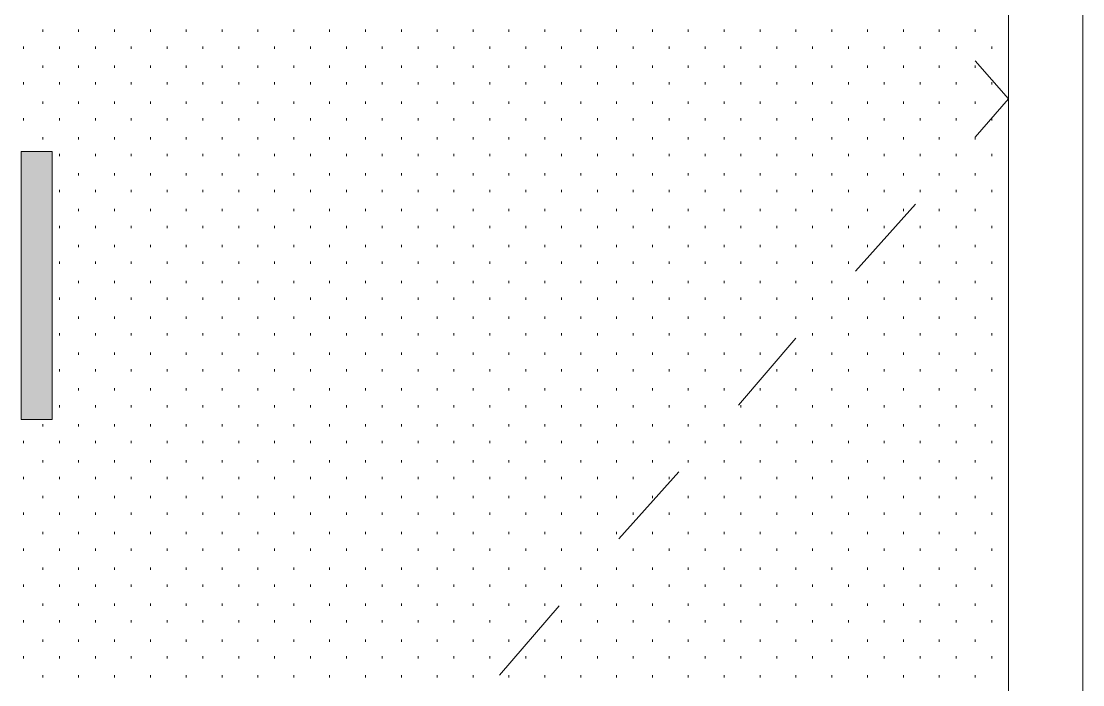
# Model space of a CAD drawing. Header units: inches. Extents: x -6061 to 13621, y -296 to 7483.
# Drawn here: x 12684 to 12719.56, y 131.85 to 154.07 of the extents above; entities that cross this region are included whole.
import ezdxf
from ezdxf.xclip import XClip

# ---------------------------------------------------------------- set-up
doc = ezdxf.new("R2010")
doc.units = ezdxf.units.IN
doc.header["$MEASUREMENT"] = 0
doc.header["$XCLIPFRAME"] = 0
doc.layers.get('0').update_dxf_attribs({"linetype": 'CONTINUOUS'})

# ---------------------------------------------------------------- blocks, each defined once
blk = doc.blocks.new('MF84002_8')
at = {"true_color": 0xffffff}
blk.add_hatch(color=7, dxfattribs=at).paths.add_polyline_path([(416.475, 182.076), (435.525, 182.076), (435.525, 225.171), (416.475, 225.171)])

msp = doc.modelspace()

# ---------------------------------------------------------------- linework, layer by layer
at = {"color": 7, "linetype": 'Continuous', "lineweight": 9, "true_color": 0x000007}
for p, q in [((12717.08017, 110.70324), (12717.08017, 194.71818)), ((12719.56298, 110.70324), (12719.56298, 194.71818)), ((12717.08017, 110.70324), (12717.08017, 192.23537)), ((12715.9589, 152.75076), (12717.08017, 151.46931)), ((12715.9589, 150.18786), (12717.08017, 151.46931)), ((12685.04397, 149.70732), (12684.0028, 149.70732)), ((12684.0028, 149.70732), (12684.0028, 140.73718)), ((12684.0028, 140.73718), (12684.0028, 149.70732)), ((12684.0028, 149.70732), (12685.04397, 149.70732)), ((12685.04397, 140.73718), (12685.04397, 149.70732)), ((12685.04397, 149.70732), (12685.04397, 140.73718)), ((12711.95438, 145.70279), (12713.95664, 147.94533)), ((12708.02995, 141.21772), (12709.95212, 143.46026)), ((12684.0028, 140.73718), (12685.04397, 140.73718)), ((12685.04397, 140.73718), (12684.0028, 140.73718)), ((12704.02542, 136.73266), (12706.02768, 138.97519)), ((12700.0209, 132.1675), (12702.02316, 134.49012))]:
    msp.add_line(p, q, dxfattribs=at)
at = {"color": 7, "linetype": 'Continuous', "lineweight": 18, "true_color": 0x000007}
for p, q in [((12719.56298, 122.71682), (12719.56298, 194.79827)), ((12719.56298, 194.71818), (12719.56298, 122.71682))]:
    msp.add_line(p, q, dxfattribs=at)
at = {"color": 7, "linetype": 'Continuous', "lineweight": 9, "true_color": 0xffffff}
for p, q in [((12684.72361, 153.71184), (12684.72361, 153.79193)), ((12685.92497, 153.71184), (12685.92497, 153.79193)), ((12687.12633, 153.71184), (12687.12633, 153.79193)), ((12688.32768, 153.71184), (12688.32768, 153.79193)), ((12689.52904, 153.71184), (12689.52904, 153.79193)), ((12690.7304, 153.71184), (12690.7304, 153.79193)), ((12691.93176, 153.71184), (12691.93176, 153.79193)), ((12693.13311, 153.71184), (12693.13311, 153.79193)), ((12694.33447, 153.71184), (12694.33447, 153.79193)), ((12695.53583, 153.71184), (12695.53583, 153.79193)), ((12696.73719, 153.71184), (12696.73719, 153.79193)), ((12697.93854, 153.71184), (12697.93854, 153.79193)), ((12699.1399, 153.71184), (12699.1399, 153.79193)), ((12700.34126, 153.71184), (12700.34126, 153.79193)), ((12701.54262, 153.71184), (12701.54262, 153.79193)), ((12702.74397, 153.71184), (12702.74397, 153.79193)), ((12703.94533, 153.71184), (12703.94533, 153.79193)), ((12705.14669, 153.71184), (12705.14669, 153.79193)), ((12706.34805, 153.71184), (12706.34805, 153.79193)), ((12707.5494, 153.71184), (12707.5494, 153.79193)), ((12708.75076, 153.71184), (12708.75076, 153.79193)), ((12709.95212, 153.71184), (12709.95212, 153.79193)), ((12711.15347, 153.71184), (12711.15347, 153.79193)), ((12712.35483, 153.71184), (12712.35483, 153.79193)), ((12713.55619, 153.71184), (12713.55619, 153.79193)), ((12714.75755, 153.71184), (12714.75755, 153.79193)), ((12715.9589, 153.71184), (12715.9589, 153.79193)), ((12684.08289, 153.15121), (12684.08289, 153.2313)), ((12685.28424, 153.15121), (12685.28424, 153.2313)), ((12686.4856, 153.15121), (12686.4856, 153.2313)), ((12687.68696, 153.15121), (12687.68696, 153.2313)), ((12688.88832, 153.15121), (12688.88832, 153.2313)), ((12690.08967, 153.15121), (12690.08967, 153.2313)), ((12691.29103, 153.15121), (12691.29103, 153.2313)), ((12692.49239, 153.15121), (12692.49239, 153.2313)), ((12693.69375, 153.15121), (12693.69375, 153.2313)), ((12694.8951, 153.15121), (12694.8951, 153.2313)), ((12696.09646, 153.15121), (12696.09646, 153.2313)), ((12697.29782, 153.15121), (12697.29782, 153.2313)), ((12698.49918, 153.15121), (12698.49918, 153.2313)), ((12699.70053, 153.15121), (12699.70053, 153.2313)), ((12700.90189, 153.15121), (12700.90189, 153.2313)), ((12702.10325, 153.15121), (12702.10325, 153.2313)), ((12703.30461, 153.15121), (12703.30461, 153.2313)), ((12704.50596, 153.15121), (12704.50596, 153.2313)), ((12705.70732, 153.15121), (12705.70732, 153.2313)), ((12706.90868, 153.15121), (12706.90868, 153.2313)), ((12708.11004, 153.15121), (12708.11004, 153.2313)), ((12709.31139, 153.15121), (12709.31139, 153.2313)), ((12710.51275, 153.15121), (12710.51275, 153.2313)), ((12711.71411, 153.15121), (12711.71411, 153.2313)), ((12712.91547, 153.15121), (12712.91547, 153.2313)), ((12714.11682, 153.15121), (12714.11682, 153.2313)), ((12715.31818, 153.15121), (12715.31818, 153.2313)), ((12716.51954, 153.15121), (12716.51954, 153.2313)), ((12684.72361, 152.51048), (12684.72361, 152.59058)), ((12685.92497, 152.51048), (12685.92497, 152.59058)), ((12687.12633, 152.51048), (12687.12633, 152.59058)), ((12688.32768, 152.51048), (12688.32768, 152.59058)), ((12689.52904, 152.51048), (12689.52904, 152.59058)), ((12690.7304, 152.51048), (12690.7304, 152.59058)), ((12691.93176, 152.51048), (12691.93176, 152.59058)), ((12693.13311, 152.51048), (12693.13311, 152.59058)), ((12694.33447, 152.51048), (12694.33447, 152.59058)), ((12695.53583, 152.51048), (12695.53583, 152.59058)), ((12696.73719, 152.51048), (12696.73719, 152.59058)), ((12697.93854, 152.51048), (12697.93854, 152.59058)), ((12699.1399, 152.51048), (12699.1399, 152.59058)), ((12700.34126, 152.51048), (12700.34126, 152.59058)), ((12701.54262, 152.51048), (12701.54262, 152.59058)), ((12702.74397, 152.51048), (12702.74397, 152.59058)), ((12703.94533, 152.51048), (12703.94533, 152.59058)), ((12705.14669, 152.51048), (12705.14669, 152.59058)), ((12706.34805, 152.51048), (12706.34805, 152.59058)), ((12707.5494, 152.51048), (12707.5494, 152.59058)), ((12708.75076, 152.51048), (12708.75076, 152.59058)), ((12709.95212, 152.51048), (12709.95212, 152.59058)), ((12711.15347, 152.51048), (12711.15347, 152.59058)), ((12712.35483, 152.51048), (12712.35483, 152.59058)), ((12713.55619, 152.51048), (12713.55619, 152.59058)), ((12714.75755, 152.51048), (12714.75755, 152.59058)), ((12715.9589, 152.51048), (12715.9589, 152.59058)), ((12684.08289, 151.94985), (12684.08289, 152.02994)), ((12685.28424, 151.94985), (12685.28424, 152.02994)), ((12686.4856, 151.94985), (12686.4856, 152.02994)), ((12687.68696, 151.94985), (12687.68696, 152.02994)), ((12688.88832, 151.94985), (12688.88832, 152.02994)), ((12690.08967, 151.94985), (12690.08967, 152.02994)), ((12691.29103, 151.94985), (12691.29103, 152.02994)), ((12692.49239, 151.94985), (12692.49239, 152.02994)), ((12693.69375, 151.94985), (12693.69375, 152.02994)), ((12694.8951, 151.94985), (12694.8951, 152.02994)), ((12696.09646, 151.94985), (12696.09646, 152.02994)), ((12697.29782, 151.94985), (12697.29782, 152.02994)), ((12698.49918, 151.94985), (12698.49918, 152.02994)), ((12699.70053, 151.94985), (12699.70053, 152.02994)), ((12700.90189, 151.94985), (12700.90189, 152.02994)), ((12702.10325, 151.94985), (12702.10325, 152.02994)), ((12703.30461, 151.94985), (12703.30461, 152.02994)), ((12704.50596, 151.94985), (12704.50596, 152.02994)), ((12705.70732, 151.94985), (12705.70732, 152.02994)), ((12706.90868, 151.94985), (12706.90868, 152.02994)), ((12708.11004, 151.94985), (12708.11004, 152.02994)), ((12709.31139, 151.94985), (12709.31139, 152.02994)), ((12710.51275, 151.94985), (12710.51275, 152.02994)), ((12711.71411, 151.94985), (12711.71411, 152.02994)), ((12712.91547, 151.94985), (12712.91547, 152.02994)), ((12714.11682, 151.94985), (12714.11682, 152.02994)), ((12715.31818, 151.94985), (12715.31818, 152.02994)), ((12716.51954, 151.94985), (12716.51954, 152.02994)), ((12684.72361, 151.30913), (12684.72361, 151.38922)), ((12685.92497, 151.30913), (12685.92497, 151.38922)), ((12687.12633, 151.30913), (12687.12633, 151.38922)), ((12688.32768, 151.30913), (12688.32768, 151.38922)), ((12689.52904, 151.30913), (12689.52904, 151.38922)), ((12690.7304, 151.30913), (12690.7304, 151.38922)), ((12691.93176, 151.30913), (12691.93176, 151.38922)), ((12693.13311, 151.30913), (12693.13311, 151.38922)), ((12694.33447, 151.30913), (12694.33447, 151.38922)), ((12695.53583, 151.30913), (12695.53583, 151.38922)), ((12696.73719, 151.30913), (12696.73719, 151.38922)), ((12697.93854, 151.30913), (12697.93854, 151.38922)), ((12699.1399, 151.30913), (12699.1399, 151.38922)), ((12700.34126, 151.30913), (12700.34126, 151.38922)), ((12701.54262, 151.30913), (12701.54262, 151.38922)), ((12702.74397, 151.30913), (12702.74397, 151.38922)), ((12703.94533, 151.30913), (12703.94533, 151.38922)), ((12705.14669, 151.30913), (12705.14669, 151.38922)), ((12706.34805, 151.30913), (12706.34805, 151.38922)), ((12707.5494, 151.30913), (12707.5494, 151.38922)), ((12708.75076, 151.30913), (12708.75076, 151.38922)), ((12709.95212, 151.30913), (12709.95212, 151.38922)), ((12711.15347, 151.30913), (12711.15347, 151.38922)), ((12712.35483, 151.30913), (12712.35483, 151.38922)), ((12713.55619, 151.30913), (12713.55619, 151.38922)), ((12714.75755, 151.30913), (12714.75755, 151.38922)), ((12715.9589, 151.30913), (12715.9589, 151.38922)), ((12684.08289, 150.74849), (12684.08289, 150.82858)), ((12685.28424, 150.74849), (12685.28424, 150.82858)), ((12686.4856, 150.74849), (12686.4856, 150.82858)), ((12687.68696, 150.74849), (12687.68696, 150.82858)), ((12688.88832, 150.74849), (12688.88832, 150.82858)), ((12690.08967, 150.74849), (12690.08967, 150.82858)), ((12691.29103, 150.74849), (12691.29103, 150.82858)), ((12692.49239, 150.74849), (12692.49239, 150.82858)), ((12693.69375, 150.74849), (12693.69375, 150.82858)), ((12694.8951, 150.74849), (12694.8951, 150.82858)), ((12696.09646, 150.74849), (12696.09646, 150.82858)), ((12697.29782, 150.74849), (12697.29782, 150.82858)), ((12698.49918, 150.74849), (12698.49918, 150.82858)), ((12699.70053, 150.74849), (12699.70053, 150.82858)), ((12700.90189, 150.74849), (12700.90189, 150.82858)), ((12702.10325, 150.74849), (12702.10325, 150.82858)), ((12703.30461, 150.74849), (12703.30461, 150.82858)), ((12704.50596, 150.74849), (12704.50596, 150.82858)), ((12705.70732, 150.74849), (12705.70732, 150.82858)), ((12706.90868, 150.74849), (12706.90868, 150.82858)), ((12708.11004, 150.74849), (12708.11004, 150.82858)), ((12709.31139, 150.74849), (12709.31139, 150.82858)), ((12710.51275, 150.74849), (12710.51275, 150.82858)), ((12711.71411, 150.74849), (12711.71411, 150.82858)), ((12712.91547, 150.74849), (12712.91547, 150.82858)), ((12714.11682, 150.74849), (12714.11682, 150.82858)), ((12715.31818, 150.74849), (12715.31818, 150.82858)), ((12716.51954, 150.74849), (12716.51954, 150.82858)), ((12684.72361, 150.10777), (12684.72361, 150.18786)), ((12685.92497, 150.10777), (12685.92497, 150.18786)), ((12687.12633, 150.10777), (12687.12633, 150.18786)), ((12688.32768, 150.10777), (12688.32768, 150.18786)), ((12689.52904, 150.10777), (12689.52904, 150.18786)), ((12690.7304, 150.10777), (12690.7304, 150.18786)), ((12691.93176, 150.10777), (12691.93176, 150.18786)), ((12693.13311, 150.10777), (12693.13311, 150.18786)), ((12694.33447, 150.10777), (12694.33447, 150.18786)), ((12695.53583, 150.10777), (12695.53583, 150.18786)), ((12696.73719, 150.10777), (12696.73719, 150.18786)), ((12697.93854, 150.10777), (12697.93854, 150.18786)), ((12699.1399, 150.10777), (12699.1399, 150.18786)), ((12700.34126, 150.10777), (12700.34126, 150.18786)), ((12701.54262, 150.10777), (12701.54262, 150.18786)), ((12702.74397, 150.10777), (12702.74397, 150.18786)), ((12703.94533, 150.10777), (12703.94533, 150.18786)), ((12705.14669, 150.10777), (12705.14669, 150.18786)), ((12706.34805, 150.10777), (12706.34805, 150.18786)), ((12707.5494, 150.10777), (12707.5494, 150.18786)), ((12708.75076, 150.10777), (12708.75076, 150.18786)), ((12709.95212, 150.10777), (12709.95212, 150.18786)), ((12711.15347, 150.10777), (12711.15347, 150.18786)), ((12712.35483, 150.10777), (12712.35483, 150.18786)), ((12713.55619, 150.10777), (12713.55619, 150.18786)), ((12714.75755, 150.10777), (12714.75755, 150.18786)), ((12715.9589, 150.10777), (12715.9589, 150.18786)), ((12685.28424, 149.54714), (12685.28424, 149.62723)), ((12686.4856, 149.54714), (12686.4856, 149.62723)), ((12687.68696, 149.54714), (12687.68696, 149.62723)), ((12688.88832, 149.54714), (12688.88832, 149.62723)), ((12690.08967, 149.54714), (12690.08967, 149.62723)), ((12691.29103, 149.54714), (12691.29103, 149.62723)), ((12692.49239, 149.54714), (12692.49239, 149.62723)), ((12693.69375, 149.54714), (12693.69375, 149.62723)), ((12694.8951, 149.54714), (12694.8951, 149.62723)), ((12696.09646, 149.54714), (12696.09646, 149.62723)), ((12697.29782, 149.54714), (12697.29782, 149.62723)), ((12698.49918, 149.54714), (12698.49918, 149.62723)), ((12699.70053, 149.54714), (12699.70053, 149.62723)), ((12700.90189, 149.54714), (12700.90189, 149.62723)), ((12702.10325, 149.54714), (12702.10325, 149.62723)), ((12703.30461, 149.54714), (12703.30461, 149.62723)), ((12704.50596, 149.54714), (12704.50596, 149.62723)), ((12705.70732, 149.54714), (12705.70732, 149.62723)), ((12706.90868, 149.54714), (12706.90868, 149.62723)), ((12708.11004, 149.54714), (12708.11004, 149.62723)), ((12709.31139, 149.54714), (12709.31139, 149.62723)), ((12710.51275, 149.54714), (12710.51275, 149.62723)), ((12711.71411, 149.54714), (12711.71411, 149.62723)), ((12712.91547, 149.54714), (12712.91547, 149.62723)), ((12714.11682, 149.54714), (12714.11682, 149.62723)), ((12715.31818, 149.54714), (12715.31818, 149.62723)), ((12716.51954, 149.54714), (12716.51954, 149.62723)), ((12685.92497, 148.90641), (12685.92497, 148.9865)), ((12687.12633, 148.90641), (12687.12633, 148.9865)), ((12688.32768, 148.90641), (12688.32768, 148.9865)), ((12689.52904, 148.90641), (12689.52904, 148.9865)), ((12690.7304, 148.90641), (12690.7304, 148.9865)), ((12691.93176, 148.90641), (12691.93176, 148.9865)), ((12693.13311, 148.90641), (12693.13311, 148.9865)), ((12694.33447, 148.90641), (12694.33447, 148.9865)), ((12695.53583, 148.90641), (12695.53583, 148.9865)), ((12696.73719, 148.90641), (12696.73719, 148.9865)), ((12697.93854, 148.90641), (12697.93854, 148.9865)), ((12699.1399, 148.90641), (12699.1399, 148.9865)), ((12700.34126, 148.90641), (12700.34126, 148.9865)), ((12701.54262, 148.90641), (12701.54262, 148.9865)), ((12702.74397, 148.90641), (12702.74397, 148.9865)), ((12703.94533, 148.90641), (12703.94533, 148.9865)), ((12705.14669, 148.90641), (12705.14669, 148.9865)), ((12706.34805, 148.90641), (12706.34805, 148.9865)), ((12707.5494, 148.90641), (12707.5494, 148.9865)), ((12708.75076, 148.90641), (12708.75076, 148.9865)), ((12709.95212, 148.90641), (12709.95212, 148.9865)), ((12711.15347, 148.90641), (12711.15347, 148.9865)), ((12712.35483, 148.90641), (12712.35483, 148.9865)), ((12713.55619, 148.90641), (12713.55619, 148.9865)), ((12714.75755, 148.90641), (12714.75755, 148.9865)), ((12715.9589, 148.90641), (12715.9589, 148.9865)), ((12685.28424, 148.34578), (12685.28424, 148.42587)), ((12686.4856, 148.34578), (12686.4856, 148.42587)), ((12687.68696, 148.34578), (12687.68696, 148.42587)), ((12688.88832, 148.34578), (12688.88832, 148.42587)), ((12690.08967, 148.34578), (12690.08967, 148.42587)), ((12691.29103, 148.34578), (12691.29103, 148.42587)), ((12692.49239, 148.34578), (12692.49239, 148.42587)), ((12693.69375, 148.34578), (12693.69375, 148.42587)), ((12694.8951, 148.34578), (12694.8951, 148.42587)), ((12696.09646, 148.34578), (12696.09646, 148.42587)), ((12697.29782, 148.34578), (12697.29782, 148.42587)), ((12698.49918, 148.34578), (12698.49918, 148.42587)), ((12699.70053, 148.34578), (12699.70053, 148.42587)), ((12700.90189, 148.34578), (12700.90189, 148.42587)), ((12702.10325, 148.34578), (12702.10325, 148.42587)), ((12703.30461, 148.34578), (12703.30461, 148.42587)), ((12704.50596, 148.34578), (12704.50596, 148.42587)), ((12705.70732, 148.34578), (12705.70732, 148.42587)), ((12706.90868, 148.34578), (12706.90868, 148.42587)), ((12708.11004, 148.34578), (12708.11004, 148.42587)), ((12709.31139, 148.34578), (12709.31139, 148.42587)), ((12710.51275, 148.34578), (12710.51275, 148.42587)), ((12711.71411, 148.34578), (12711.71411, 148.42587)), ((12712.91547, 148.34578), (12712.91547, 148.42587)), ((12714.11682, 148.34578), (12714.11682, 148.42587)), ((12715.31818, 148.34578), (12715.31818, 148.42587)), ((12716.51954, 148.34578), (12716.51954, 148.42587)), ((12685.92497, 147.70505), (12685.92497, 147.78515)), ((12687.12633, 147.70505), (12687.12633, 147.78515)), ((12688.32768, 147.70505), (12688.32768, 147.78515)), ((12689.52904, 147.70505), (12689.52904, 147.78515)), ((12690.7304, 147.70505), (12690.7304, 147.78515)), ((12691.93176, 147.70505), (12691.93176, 147.78515)), ((12693.13311, 147.70505), (12693.13311, 147.78515)), ((12694.33447, 147.70505), (12694.33447, 147.78515)), ((12695.53583, 147.70505), (12695.53583, 147.78515)), ((12696.73719, 147.70505), (12696.73719, 147.78515)), ((12697.93854, 147.70505), (12697.93854, 147.78515)), ((12699.1399, 147.70505), (12699.1399, 147.78515)), ((12700.34126, 147.70505), (12700.34126, 147.78515)), ((12701.54262, 147.70505), (12701.54262, 147.78515)), ((12702.74397, 147.70505), (12702.74397, 147.78515)), ((12703.94533, 147.70505), (12703.94533, 147.78515)), ((12705.14669, 147.70505), (12705.14669, 147.78515)), ((12706.34805, 147.70505), (12706.34805, 147.78515)), ((12707.5494, 147.70505), (12707.5494, 147.78515)), ((12708.75076, 147.70505), (12708.75076, 147.78515)), ((12709.95212, 147.70505), (12709.95212, 147.78515)), ((12711.15347, 147.70505), (12711.15347, 147.78515)), ((12712.35483, 147.70505), (12712.35483, 147.78515)), ((12713.55619, 147.70505), (12713.55619, 147.78515)), ((12714.75755, 147.70505), (12714.75755, 147.78515)), ((12715.9589, 147.70505), (12715.9589, 147.78515)), ((12685.28424, 147.14442), (12685.28424, 147.22451)), ((12686.4856, 147.14442), (12686.4856, 147.22451)), ((12687.68696, 147.14442), (12687.68696, 147.22451)), ((12688.88832, 147.14442), (12688.88832, 147.22451)), ((12690.08967, 147.14442), (12690.08967, 147.22451)), ((12691.29103, 147.14442), (12691.29103, 147.22451)), ((12692.49239, 147.14442), (12692.49239, 147.22451)), ((12693.69375, 147.14442), (12693.69375, 147.22451)), ((12694.8951, 147.14442), (12694.8951, 147.22451)), ((12696.09646, 147.14442), (12696.09646, 147.22451)), ((12697.29782, 147.14442), (12697.29782, 147.22451)), ((12698.49918, 147.14442), (12698.49918, 147.22451)), ((12699.70053, 147.14442), (12699.70053, 147.22451)), ((12700.90189, 147.14442), (12700.90189, 147.22451)), ((12702.10325, 147.14442), (12702.10325, 147.22451)), ((12703.30461, 147.14442), (12703.30461, 147.22451)), ((12704.50596, 147.14442), (12704.50596, 147.22451)), ((12705.70732, 147.14442), (12705.70732, 147.22451)), ((12706.90868, 147.14442), (12706.90868, 147.22451)), ((12708.11004, 147.14442), (12708.11004, 147.22451)), ((12709.31139, 147.14442), (12709.31139, 147.22451)), ((12710.51275, 147.14442), (12710.51275, 147.22451)), ((12711.71411, 147.14442), (12711.71411, 147.22451)), ((12712.91547, 147.14442), (12712.91547, 147.22451)), ((12714.11682, 147.14442), (12714.11682, 147.22451)), ((12715.31818, 147.14442), (12715.31818, 147.22451)), ((12716.51954, 147.14442), (12716.51954, 147.22451)), ((12685.92497, 146.5037), (12685.92497, 146.58379)), ((12687.12633, 146.5037), (12687.12633, 146.58379)), ((12688.32768, 146.5037), (12688.32768, 146.58379)), ((12689.52904, 146.5037), (12689.52904, 146.58379)), ((12690.7304, 146.5037), (12690.7304, 146.58379)), ((12691.93176, 146.5037), (12691.93176, 146.58379)), ((12693.13311, 146.5037), (12693.13311, 146.58379)), ((12694.33447, 146.5037), (12694.33447, 146.58379)), ((12695.53583, 146.5037), (12695.53583, 146.58379)), ((12696.73719, 146.5037), (12696.73719, 146.58379)), ((12697.93854, 146.5037), (12697.93854, 146.58379)), ((12699.1399, 146.5037), (12699.1399, 146.58379)), ((12700.34126, 146.5037), (12700.34126, 146.58379)), ((12701.54262, 146.5037), (12701.54262, 146.58379)), ((12702.74397, 146.5037), (12702.74397, 146.58379)), ((12703.94533, 146.5037), (12703.94533, 146.58379)), ((12705.14669, 146.5037), (12705.14669, 146.58379)), ((12706.34805, 146.5037), (12706.34805, 146.58379)), ((12707.5494, 146.5037), (12707.5494, 146.58379)), ((12708.75076, 146.5037), (12708.75076, 146.58379)), ((12709.95212, 146.5037), (12709.95212, 146.58379)), ((12711.15347, 146.5037), (12711.15347, 146.58379)), ((12712.35483, 146.5037), (12712.35483, 146.58379)), ((12713.55619, 146.5037), (12713.55619, 146.58379)), ((12714.75755, 146.5037), (12714.75755, 146.58379)), ((12715.9589, 146.5037), (12715.9589, 146.58379)), ((12685.28424, 145.94306), (12685.28424, 146.02315)), ((12686.4856, 145.94306), (12686.4856, 146.02315)), ((12687.68696, 145.94306), (12687.68696, 146.02315)), ((12688.88832, 145.94306), (12688.88832, 146.02315)), ((12690.08967, 145.94306), (12690.08967, 146.02315)), ((12691.29103, 145.94306), (12691.29103, 146.02315)), ((12692.49239, 145.94306), (12692.49239, 146.02315)), ((12693.69375, 145.94306), (12693.69375, 146.02315)), ((12694.8951, 145.94306), (12694.8951, 146.02315)), ((12696.09646, 145.94306), (12696.09646, 146.02315)), ((12697.29782, 145.94306), (12697.29782, 146.02315)), ((12698.49918, 145.94306), (12698.49918, 146.02315)), ((12699.70053, 145.94306), (12699.70053, 146.02315)), ((12700.90189, 145.94306), (12700.90189, 146.02315)), ((12702.10325, 145.94306), (12702.10325, 146.02315)), ((12703.30461, 145.94306), (12703.30461, 146.02315)), ((12704.50596, 145.94306), (12704.50596, 146.02315)), ((12705.70732, 145.94306), (12705.70732, 146.02315)), ((12706.90868, 145.94306), (12706.90868, 146.02315)), ((12708.11004, 145.94306), (12708.11004, 146.02315)), ((12709.31139, 145.94306), (12709.31139, 146.02315)), ((12710.51275, 145.94306), (12710.51275, 146.02315)), ((12711.71411, 145.94306), (12711.71411, 146.02315)), ((12712.91547, 145.94306), (12712.91547, 146.02315)), ((12714.11682, 145.94306), (12714.11682, 146.02315)), ((12715.31818, 145.94306), (12715.31818, 146.02315)), ((12716.51954, 145.94306), (12716.51954, 146.02315)), ((12685.92497, 145.30234), (12685.92497, 145.38243)), ((12687.12633, 145.30234), (12687.12633, 145.38243)), ((12688.32768, 145.30234), (12688.32768, 145.38243)), ((12689.52904, 145.30234), (12689.52904, 145.38243)), ((12690.7304, 145.30234), (12690.7304, 145.38243)), ((12691.93176, 145.30234), (12691.93176, 145.38243)), ((12693.13311, 145.30234), (12693.13311, 145.38243)), ((12694.33447, 145.30234), (12694.33447, 145.38243)), ((12695.53583, 145.30234), (12695.53583, 145.38243)), ((12696.73719, 145.30234), (12696.73719, 145.38243)), ((12697.93854, 145.30234), (12697.93854, 145.38243)), ((12699.1399, 145.30234), (12699.1399, 145.38243)), ((12700.34126, 145.30234), (12700.34126, 145.38243)), ((12701.54262, 145.30234), (12701.54262, 145.38243)), ((12702.74397, 145.30234), (12702.74397, 145.38243)), ((12703.94533, 145.30234), (12703.94533, 145.38243)), ((12705.14669, 145.30234), (12705.14669, 145.38243)), ((12706.34805, 145.30234), (12706.34805, 145.38243)), ((12707.5494, 145.30234), (12707.5494, 145.38243)), ((12708.75076, 145.30234), (12708.75076, 145.38243)), ((12709.95212, 145.30234), (12709.95212, 145.38243)), ((12711.15347, 145.30234), (12711.15347, 145.38243)), ((12712.35483, 145.30234), (12712.35483, 145.38243)), ((12713.55619, 145.30234), (12713.55619, 145.38243)), ((12714.75755, 145.30234), (12714.75755, 145.38243)), ((12715.9589, 145.30234), (12715.9589, 145.38243)), ((12685.28424, 144.74171), (12685.28424, 144.8218)), ((12686.4856, 144.74171), (12686.4856, 144.8218)), ((12687.68696, 144.74171), (12687.68696, 144.8218)), ((12688.88832, 144.74171), (12688.88832, 144.8218)), ((12690.08967, 144.74171), (12690.08967, 144.8218)), ((12691.29103, 144.74171), (12691.29103, 144.8218)), ((12692.49239, 144.74171), (12692.49239, 144.8218)), ((12693.69375, 144.74171), (12693.69375, 144.8218)), ((12694.8951, 144.74171), (12694.8951, 144.8218)), ((12696.09646, 144.74171), (12696.09646, 144.8218)), ((12697.29782, 144.74171), (12697.29782, 144.8218)), ((12698.49918, 144.74171), (12698.49918, 144.8218)), ((12699.70053, 144.74171), (12699.70053, 144.8218)), ((12700.90189, 144.74171), (12700.90189, 144.8218)), ((12702.10325, 144.74171), (12702.10325, 144.8218)), ((12703.30461, 144.74171), (12703.30461, 144.8218)), ((12704.50596, 144.74171), (12704.50596, 144.8218)), ((12705.70732, 144.74171), (12705.70732, 144.8218)), ((12706.90868, 144.74171), (12706.90868, 144.8218)), ((12708.11004, 144.74171), (12708.11004, 144.8218)), ((12709.31139, 144.74171), (12709.31139, 144.8218)), ((12710.51275, 144.74171), (12710.51275, 144.8218)), ((12711.71411, 144.74171), (12711.71411, 144.8218)), ((12712.91547, 144.74171), (12712.91547, 144.8218)), ((12714.11682, 144.74171), (12714.11682, 144.8218)), ((12715.31818, 144.74171), (12715.31818, 144.8218)), ((12716.51954, 144.74171), (12716.51954, 144.8218)), ((12685.92497, 144.10098), (12685.92497, 144.18107)), ((12687.12633, 144.10098), (12687.12633, 144.18107)), ((12688.32768, 144.10098), (12688.32768, 144.18107)), ((12689.52904, 144.10098), (12689.52904, 144.18107)), ((12690.7304, 144.10098), (12690.7304, 144.18107)), ((12691.93176, 144.10098), (12691.93176, 144.18107)), ((12693.13311, 144.10098), (12693.13311, 144.18107)), ((12694.33447, 144.10098), (12694.33447, 144.18107)), ((12695.53583, 144.10098), (12695.53583, 144.18107)), ((12696.73719, 144.10098), (12696.73719, 144.18107)), ((12697.93854, 144.10098), (12697.93854, 144.18107)), ((12699.1399, 144.10098), (12699.1399, 144.18107)), ((12700.34126, 144.10098), (12700.34126, 144.18107)), ((12701.54262, 144.10098), (12701.54262, 144.18107)), ((12702.74397, 144.10098), (12702.74397, 144.18107)), ((12703.94533, 144.10098), (12703.94533, 144.18107)), ((12705.14669, 144.10098), (12705.14669, 144.18107)), ((12706.34805, 144.10098), (12706.34805, 144.18107)), ((12707.5494, 144.10098), (12707.5494, 144.18107)), ((12708.75076, 144.10098), (12708.75076, 144.18107)), ((12709.95212, 144.10098), (12709.95212, 144.18107)), ((12711.15347, 144.10098), (12711.15347, 144.18107)), ((12712.35483, 144.10098), (12712.35483, 144.18107)), ((12713.55619, 144.10098), (12713.55619, 144.18107)), ((12714.75755, 144.10098), (12714.75755, 144.18107)), ((12715.9589, 144.10098), (12715.9589, 144.18107)), ((12685.28424, 143.54035), (12685.28424, 143.62044)), ((12686.4856, 143.54035), (12686.4856, 143.62044)), ((12687.68696, 143.54035), (12687.68696, 143.62044)), ((12688.88832, 143.54035), (12688.88832, 143.62044)), ((12690.08967, 143.54035), (12690.08967, 143.62044)), ((12691.29103, 143.54035), (12691.29103, 143.62044)), ((12692.49239, 143.54035), (12692.49239, 143.62044)), ((12693.69375, 143.54035), (12693.69375, 143.62044)), ((12694.8951, 143.54035), (12694.8951, 143.62044)), ((12696.09646, 143.54035), (12696.09646, 143.62044)), ((12697.29782, 143.54035), (12697.29782, 143.62044)), ((12698.49918, 143.54035), (12698.49918, 143.62044)), ((12699.70053, 143.54035), (12699.70053, 143.62044)), ((12700.90189, 143.54035), (12700.90189, 143.62044)), ((12702.10325, 143.54035), (12702.10325, 143.62044)), ((12703.30461, 143.54035), (12703.30461, 143.62044)), ((12704.50596, 143.54035), (12704.50596, 143.62044)), ((12705.70732, 143.54035), (12705.70732, 143.62044)), ((12706.90868, 143.54035), (12706.90868, 143.62044)), ((12708.11004, 143.54035), (12708.11004, 143.62044)), ((12709.31139, 143.54035), (12709.31139, 143.62044)), ((12710.51275, 143.54035), (12710.51275, 143.62044)), ((12711.71411, 143.54035), (12711.71411, 143.62044)), ((12712.91547, 143.54035), (12712.91547, 143.62044)), ((12714.11682, 143.54035), (12714.11682, 143.62044)), ((12715.31818, 143.54035), (12715.31818, 143.62044)), ((12716.51954, 143.54035), (12716.51954, 143.62044)), ((12685.92497, 142.89962), (12685.92497, 142.97972)), ((12687.12633, 142.89962), (12687.12633, 142.97972)), ((12688.32768, 142.89962), (12688.32768, 142.97972)), ((12689.52904, 142.89962), (12689.52904, 142.97972)), ((12690.7304, 142.89962), (12690.7304, 142.97972)), ((12691.93176, 142.89962), (12691.93176, 142.97972)), ((12693.13311, 142.89962), (12693.13311, 142.97972)), ((12694.33447, 142.89962), (12694.33447, 142.97972)), ((12695.53583, 142.89962), (12695.53583, 142.97972)), ((12696.73719, 142.89962), (12696.73719, 142.97972)), ((12697.93854, 142.89962), (12697.93854, 142.97972)), ((12699.1399, 142.89962), (12699.1399, 142.97972)), ((12700.34126, 142.89962), (12700.34126, 142.97972)), ((12701.54262, 142.89962), (12701.54262, 142.97972)), ((12702.74397, 142.89962), (12702.74397, 142.97972)), ((12703.94533, 142.89962), (12703.94533, 142.97972)), ((12705.14669, 142.89962), (12705.14669, 142.97972)), ((12706.34805, 142.89962), (12706.34805, 142.97972)), ((12707.5494, 142.89962), (12707.5494, 142.97972)), ((12708.75076, 142.89962), (12708.75076, 142.97972)), ((12709.95212, 142.89962), (12709.95212, 142.97972)), ((12711.15347, 142.89962), (12711.15347, 142.97972)), ((12712.35483, 142.89962), (12712.35483, 142.97972)), ((12713.55619, 142.89962), (12713.55619, 142.97972)), ((12714.75755, 142.89962), (12714.75755, 142.97972)), ((12715.9589, 142.89962), (12715.9589, 142.97972)), ((12685.28424, 142.33899), (12685.28424, 142.41908)), ((12686.4856, 142.33899), (12686.4856, 142.41908)), ((12687.68696, 142.33899), (12687.68696, 142.41908)), ((12688.88832, 142.33899), (12688.88832, 142.41908)), ((12690.08967, 142.33899), (12690.08967, 142.41908)), ((12691.29103, 142.33899), (12691.29103, 142.41908)), ((12692.49239, 142.33899), (12692.49239, 142.41908)), ((12693.69375, 142.33899), (12693.69375, 142.41908)), ((12694.8951, 142.33899), (12694.8951, 142.41908)), ((12696.09646, 142.33899), (12696.09646, 142.41908)), ((12697.29782, 142.33899), (12697.29782, 142.41908)), ((12698.49918, 142.33899), (12698.49918, 142.41908)), ((12699.70053, 142.33899), (12699.70053, 142.41908)), ((12700.90189, 142.33899), (12700.90189, 142.41908)), ((12702.10325, 142.33899), (12702.10325, 142.41908)), ((12703.30461, 142.33899), (12703.30461, 142.41908)), ((12704.50596, 142.33899), (12704.50596, 142.41908)), ((12705.70732, 142.33899), (12705.70732, 142.41908)), ((12706.90868, 142.33899), (12706.90868, 142.41908)), ((12708.11004, 142.33899), (12708.11004, 142.41908)), ((12709.31139, 142.33899), (12709.31139, 142.41908)), ((12710.51275, 142.33899), (12710.51275, 142.41908)), ((12711.71411, 142.33899), (12711.71411, 142.41908)), ((12712.91547, 142.33899), (12712.91547, 142.41908)), ((12714.11682, 142.33899), (12714.11682, 142.41908)), ((12715.31818, 142.33899), (12715.31818, 142.41908)), ((12716.51954, 142.33899), (12716.51954, 142.41908)), ((12685.92497, 141.69827), (12685.92497, 141.77836)), ((12687.12633, 141.69827), (12687.12633, 141.77836)), ((12688.32768, 141.69827), (12688.32768, 141.77836)), ((12689.52904, 141.69827), (12689.52904, 141.77836)), ((12690.7304, 141.69827), (12690.7304, 141.77836)), ((12691.93176, 141.69827), (12691.93176, 141.77836)), ((12693.13311, 141.69827), (12693.13311, 141.77836)), ((12694.33447, 141.69827), (12694.33447, 141.77836)), ((12695.53583, 141.69827), (12695.53583, 141.77836)), ((12696.73719, 141.69827), (12696.73719, 141.77836)), ((12697.93854, 141.69827), (12697.93854, 141.77836)), ((12699.1399, 141.69827), (12699.1399, 141.77836)), ((12700.34126, 141.69827), (12700.34126, 141.77836)), ((12701.54262, 141.69827), (12701.54262, 141.77836)), ((12702.74397, 141.69827), (12702.74397, 141.77836)), ((12703.94533, 141.69827), (12703.94533, 141.77836)), ((12705.14669, 141.69827), (12705.14669, 141.77836)), ((12706.34805, 141.69827), (12706.34805, 141.77836)), ((12707.5494, 141.69827), (12707.5494, 141.77836)), ((12708.75076, 141.69827), (12708.75076, 141.77836)), ((12709.95212, 141.69827), (12709.95212, 141.77836)), ((12711.15347, 141.69827), (12711.15347, 141.77836)), ((12712.35483, 141.69827), (12712.35483, 141.77836)), ((12713.55619, 141.69827), (12713.55619, 141.77836)), ((12714.75755, 141.69827), (12714.75755, 141.77836)), ((12715.9589, 141.69827), (12715.9589, 141.77836)), ((12685.28424, 141.13763), (12685.28424, 141.21772)), ((12686.4856, 141.13763), (12686.4856, 141.21772)), ((12687.68696, 141.13763), (12687.68696, 141.21772)), ((12688.88832, 141.13763), (12688.88832, 141.21772)), ((12690.08967, 141.13763), (12690.08967, 141.21772)), ((12691.29103, 141.13763), (12691.29103, 141.21772)), ((12692.49239, 141.13763), (12692.49239, 141.21772)), ((12693.69375, 141.13763), (12693.69375, 141.21772)), ((12694.8951, 141.13763), (12694.8951, 141.21772)), ((12696.09646, 141.13763), (12696.09646, 141.21772)), ((12697.29782, 141.13763), (12697.29782, 141.21772)), ((12698.49918, 141.13763), (12698.49918, 141.21772)), ((12699.70053, 141.13763), (12699.70053, 141.21772)), ((12700.90189, 141.13763), (12700.90189, 141.21772)), ((12702.10325, 141.13763), (12702.10325, 141.21772)), ((12703.30461, 141.13763), (12703.30461, 141.21772)), ((12704.50596, 141.13763), (12704.50596, 141.21772)), ((12705.70732, 141.13763), (12705.70732, 141.21772)), ((12706.90868, 141.13763), (12706.90868, 141.21772)), ((12708.11004, 141.13763), (12708.11004, 141.21772)), ((12709.31139, 141.13763), (12709.31139, 141.21772)), ((12710.51275, 141.13763), (12710.51275, 141.21772)), ((12711.71411, 141.13763), (12711.71411, 141.21772)), ((12712.91547, 141.13763), (12712.91547, 141.21772)), ((12714.11682, 141.13763), (12714.11682, 141.21772)), ((12715.31818, 141.13763), (12715.31818, 141.21772)), ((12716.51954, 141.13763), (12716.51954, 141.21772)), ((12684.72361, 140.49691), (12684.72361, 140.577)), ((12685.92497, 140.49691), (12685.92497, 140.577)), ((12687.12633, 140.49691), (12687.12633, 140.577)), ((12688.32768, 140.49691), (12688.32768, 140.577)), ((12689.52904, 140.49691), (12689.52904, 140.577)), ((12690.7304, 140.49691), (12690.7304, 140.577)), ((12691.93176, 140.49691), (12691.93176, 140.577)), ((12693.13311, 140.49691), (12693.13311, 140.577)), ((12694.33447, 140.49691), (12694.33447, 140.577)), ((12695.53583, 140.49691), (12695.53583, 140.577)), ((12696.73719, 140.49691), (12696.73719, 140.577)), ((12697.93854, 140.49691), (12697.93854, 140.577)), ((12699.1399, 140.49691), (12699.1399, 140.577)), ((12700.34126, 140.49691), (12700.34126, 140.577)), ((12701.54262, 140.49691), (12701.54262, 140.577)), ((12702.74397, 140.49691), (12702.74397, 140.577)), ((12703.94533, 140.49691), (12703.94533, 140.577)), ((12705.14669, 140.49691), (12705.14669, 140.577)), ((12706.34805, 140.49691), (12706.34805, 140.577)), ((12707.5494, 140.49691), (12707.5494, 140.577)), ((12708.75076, 140.49691), (12708.75076, 140.577)), ((12709.95212, 140.49691), (12709.95212, 140.577)), ((12711.15347, 140.49691), (12711.15347, 140.577)), ((12712.35483, 140.49691), (12712.35483, 140.577)), ((12713.55619, 140.49691), (12713.55619, 140.577)), ((12714.75755, 140.49691), (12714.75755, 140.577)), ((12715.9589, 140.49691), (12715.9589, 140.577)), ((12684.08289, 139.93628), (12684.08289, 140.01637)), ((12685.28424, 139.93628), (12685.28424, 140.01637)), ((12686.4856, 139.93628), (12686.4856, 140.01637)), ((12687.68696, 139.93628), (12687.68696, 140.01637)), ((12688.88832, 139.93628), (12688.88832, 140.01637)), ((12690.08967, 139.93628), (12690.08967, 140.01637)), ((12691.29103, 139.93628), (12691.29103, 140.01637)), ((12692.49239, 139.93628), (12692.49239, 140.01637)), ((12693.69375, 139.93628), (12693.69375, 140.01637)), ((12694.8951, 139.93628), (12694.8951, 140.01637)), ((12696.09646, 139.93628), (12696.09646, 140.01637)), ((12697.29782, 139.93628), (12697.29782, 140.01637)), ((12698.49918, 139.93628), (12698.49918, 140.01637)), ((12699.70053, 139.93628), (12699.70053, 140.01637)), ((12700.90189, 139.93628), (12700.90189, 140.01637)), ((12702.10325, 139.93628), (12702.10325, 140.01637)), ((12703.30461, 139.93628), (12703.30461, 140.01637)), ((12704.50596, 139.93628), (12704.50596, 140.01637)), ((12705.70732, 139.93628), (12705.70732, 140.01637)), ((12706.90868, 139.93628), (12706.90868, 140.01637)), ((12708.11004, 139.93628), (12708.11004, 140.01637)), ((12709.31139, 139.93628), (12709.31139, 140.01637)), ((12710.51275, 139.93628), (12710.51275, 140.01637)), ((12711.71411, 139.93628), (12711.71411, 140.01637)), ((12712.91547, 139.93628), (12712.91547, 140.01637)), ((12714.11682, 139.93628), (12714.11682, 140.01637)), ((12715.31818, 139.93628), (12715.31818, 140.01637)), ((12716.51954, 139.93628), (12716.51954, 140.01637)), ((12684.72361, 139.29555), (12684.72361, 139.37564)), ((12685.92497, 139.29555), (12685.92497, 139.37564)), ((12687.12633, 139.29555), (12687.12633, 139.37564)), ((12688.32768, 139.29555), (12688.32768, 139.37564)), ((12689.52904, 139.29555), (12689.52904, 139.37564)), ((12690.7304, 139.29555), (12690.7304, 139.37564)), ((12691.93176, 139.29555), (12691.93176, 139.37564)), ((12693.13311, 139.29555), (12693.13311, 139.37564)), ((12694.33447, 139.29555), (12694.33447, 139.37564)), ((12695.53583, 139.29555), (12695.53583, 139.37564)), ((12696.73719, 139.29555), (12696.73719, 139.37564)), ((12697.93854, 139.29555), (12697.93854, 139.37564)), ((12699.1399, 139.29555), (12699.1399, 139.37564)), ((12700.34126, 139.29555), (12700.34126, 139.37564)), ((12701.54262, 139.29555), (12701.54262, 139.37564)), ((12702.74397, 139.29555), (12702.74397, 139.37564)), ((12703.94533, 139.29555), (12703.94533, 139.37564)), ((12705.14669, 139.29555), (12705.14669, 139.37564)), ((12706.34805, 139.29555), (12706.34805, 139.37564)), ((12707.5494, 139.29555), (12707.5494, 139.37564)), ((12708.75076, 139.29555), (12708.75076, 139.37564)), ((12709.95212, 139.29555), (12709.95212, 139.37564)), ((12711.15347, 139.29555), (12711.15347, 139.37564)), ((12712.35483, 139.29555), (12712.35483, 139.37564)), ((12713.55619, 139.29555), (12713.55619, 139.37564)), ((12714.75755, 139.29555), (12714.75755, 139.37564)), ((12715.9589, 139.29555), (12715.9589, 139.37564)), ((12684.08289, 138.73492), (12684.08289, 138.81501)), ((12685.28424, 138.73492), (12685.28424, 138.81501)), ((12686.4856, 138.73492), (12686.4856, 138.81501)), ((12687.68696, 138.73492), (12687.68696, 138.81501)), ((12688.88832, 138.73492), (12688.88832, 138.81501)), ((12690.08967, 138.73492), (12690.08967, 138.81501)), ((12691.29103, 138.73492), (12691.29103, 138.81501)), ((12692.49239, 138.73492), (12692.49239, 138.81501)), ((12693.69375, 138.73492), (12693.69375, 138.81501)), ((12694.8951, 138.73492), (12694.8951, 138.81501)), ((12696.09646, 138.73492), (12696.09646, 138.81501)), ((12697.29782, 138.73492), (12697.29782, 138.81501)), ((12698.49918, 138.73492), (12698.49918, 138.81501)), ((12699.70053, 138.73492), (12699.70053, 138.81501)), ((12700.90189, 138.73492), (12700.90189, 138.81501)), ((12702.10325, 138.73492), (12702.10325, 138.81501)), ((12703.30461, 138.73492), (12703.30461, 138.81501)), ((12704.50596, 138.73492), (12704.50596, 138.81501)), ((12705.70732, 138.73492), (12705.70732, 138.81501)), ((12706.90868, 138.73492), (12706.90868, 138.81501)), ((12708.11004, 138.73492), (12708.11004, 138.81501)), ((12709.31139, 138.73492), (12709.31139, 138.81501)), ((12710.51275, 138.73492), (12710.51275, 138.81501)), ((12711.71411, 138.73492), (12711.71411, 138.81501)), ((12712.91547, 138.73492), (12712.91547, 138.81501)), ((12714.11682, 138.73492), (12714.11682, 138.81501)), ((12715.31818, 138.73492), (12715.31818, 138.81501)), ((12716.51954, 138.73492), (12716.51954, 138.81501)), ((12684.72361, 138.0942), (12684.72361, 138.17429)), ((12685.92497, 138.0942), (12685.92497, 138.17429)), ((12687.12633, 138.0942), (12687.12633, 138.17429)), ((12688.32768, 138.0942), (12688.32768, 138.17429)), ((12689.52904, 138.0942), (12689.52904, 138.17429)), ((12690.7304, 138.0942), (12690.7304, 138.17429)), ((12691.93176, 138.0942), (12691.93176, 138.17429)), ((12693.13311, 138.0942), (12693.13311, 138.17429)), ((12694.33447, 138.0942), (12694.33447, 138.17429)), ((12695.53583, 138.0942), (12695.53583, 138.17429)), ((12696.73719, 138.0942), (12696.73719, 138.17429)), ((12697.93854, 138.0942), (12697.93854, 138.17429)), ((12699.1399, 138.0942), (12699.1399, 138.17429)), ((12700.34126, 138.0942), (12700.34126, 138.17429)), ((12701.54262, 138.0942), (12701.54262, 138.17429)), ((12702.74397, 138.0942), (12702.74397, 138.17429)), ((12703.94533, 138.0942), (12703.94533, 138.17429)), ((12705.14669, 138.0942), (12705.14669, 138.17429)), ((12706.34805, 138.0942), (12706.34805, 138.17429)), ((12707.5494, 138.0942), (12707.5494, 138.17429)), ((12708.75076, 138.0942), (12708.75076, 138.17429)), ((12709.95212, 138.0942), (12709.95212, 138.17429)), ((12711.15347, 138.0942), (12711.15347, 138.17429)), ((12712.35483, 138.0942), (12712.35483, 138.17429)), ((12713.55619, 138.0942), (12713.55619, 138.17429)), ((12714.75755, 138.0942), (12714.75755, 138.17429)), ((12715.9589, 138.0942), (12715.9589, 138.17429)), ((12684.08289, 137.53356), (12684.08289, 137.61365)), ((12685.28424, 137.53356), (12685.28424, 137.61365)), ((12686.4856, 137.53356), (12686.4856, 137.61365)), ((12687.68696, 137.53356), (12687.68696, 137.61365)), ((12688.88832, 137.53356), (12688.88832, 137.61365)), ((12690.08967, 137.53356), (12690.08967, 137.61365)), ((12691.29103, 137.53356), (12691.29103, 137.61365)), ((12692.49239, 137.53356), (12692.49239, 137.61365)), ((12693.69375, 137.53356), (12693.69375, 137.61365)), ((12694.8951, 137.53356), (12694.8951, 137.61365)), ((12696.09646, 137.53356), (12696.09646, 137.61365)), ((12697.29782, 137.53356), (12697.29782, 137.61365)), ((12698.49918, 137.53356), (12698.49918, 137.61365)), ((12699.70053, 137.53356), (12699.70053, 137.61365)), ((12700.90189, 137.53356), (12700.90189, 137.61365)), ((12702.10325, 137.53356), (12702.10325, 137.61365)), ((12703.30461, 137.53356), (12703.30461, 137.61365)), ((12704.50596, 137.53356), (12704.50596, 137.61365)), ((12705.70732, 137.53356), (12705.70732, 137.61365)), ((12706.90868, 137.53356), (12706.90868, 137.61365)), ((12708.11004, 137.53356), (12708.11004, 137.61365)), ((12709.31139, 137.53356), (12709.31139, 137.61365)), ((12710.51275, 137.53356), (12710.51275, 137.61365)), ((12711.71411, 137.53356), (12711.71411, 137.61365)), ((12712.91547, 137.53356), (12712.91547, 137.61365)), ((12714.11682, 137.53356), (12714.11682, 137.61365)), ((12715.31818, 137.53356), (12715.31818, 137.61365)), ((12716.51954, 137.53356), (12716.51954, 137.61365)), ((12684.72361, 136.89284), (12684.72361, 136.97293)), ((12685.92497, 136.89284), (12685.92497, 136.97293)), ((12687.12633, 136.89284), (12687.12633, 136.97293)), ((12688.32768, 136.89284), (12688.32768, 136.97293)), ((12689.52904, 136.89284), (12689.52904, 136.97293)), ((12690.7304, 136.89284), (12690.7304, 136.97293)), ((12691.93176, 136.89284), (12691.93176, 136.97293)), ((12693.13311, 136.89284), (12693.13311, 136.97293)), ((12694.33447, 136.89284), (12694.33447, 136.97293)), ((12695.53583, 136.89284), (12695.53583, 136.97293)), ((12696.73719, 136.89284), (12696.73719, 136.97293)), ((12697.93854, 136.89284), (12697.93854, 136.97293)), ((12699.1399, 136.89284), (12699.1399, 136.97293)), ((12700.34126, 136.89284), (12700.34126, 136.97293)), ((12701.54262, 136.89284), (12701.54262, 136.97293)), ((12702.74397, 136.89284), (12702.74397, 136.97293)), ((12703.94533, 136.89284), (12703.94533, 136.97293)), ((12705.14669, 136.89284), (12705.14669, 136.97293)), ((12706.34805, 136.89284), (12706.34805, 136.97293)), ((12707.5494, 136.89284), (12707.5494, 136.97293)), ((12708.75076, 136.89284), (12708.75076, 136.97293)), ((12709.95212, 136.89284), (12709.95212, 136.97293)), ((12711.15347, 136.89284), (12711.15347, 136.97293)), ((12712.35483, 136.89284), (12712.35483, 136.97293)), ((12713.55619, 136.89284), (12713.55619, 136.97293)), ((12714.75755, 136.89284), (12714.75755, 136.97293)), ((12715.9589, 136.89284), (12715.9589, 136.97293)), ((12684.08289, 136.3322), (12684.08289, 136.41229)), ((12685.28424, 136.3322), (12685.28424, 136.41229)), ((12686.4856, 136.3322), (12686.4856, 136.41229)), ((12687.68696, 136.3322), (12687.68696, 136.41229)), ((12688.88832, 136.3322), (12688.88832, 136.41229)), ((12690.08967, 136.3322), (12690.08967, 136.41229)), ((12691.29103, 136.3322), (12691.29103, 136.41229)), ((12692.49239, 136.3322), (12692.49239, 136.41229)), ((12693.69375, 136.3322), (12693.69375, 136.41229)), ((12694.8951, 136.3322), (12694.8951, 136.41229)), ((12696.09646, 136.3322), (12696.09646, 136.41229)), ((12697.29782, 136.3322), (12697.29782, 136.41229)), ((12698.49918, 136.3322), (12698.49918, 136.41229)), ((12699.70053, 136.3322), (12699.70053, 136.41229)), ((12700.90189, 136.3322), (12700.90189, 136.41229)), ((12702.10325, 136.3322), (12702.10325, 136.41229)), ((12703.30461, 136.3322), (12703.30461, 136.41229)), ((12704.50596, 136.3322), (12704.50596, 136.41229)), ((12705.70732, 136.3322), (12705.70732, 136.41229)), ((12706.90868, 136.3322), (12706.90868, 136.41229)), ((12708.11004, 136.3322), (12708.11004, 136.41229)), ((12709.31139, 136.3322), (12709.31139, 136.41229)), ((12710.51275, 136.3322), (12710.51275, 136.41229)), ((12711.71411, 136.3322), (12711.71411, 136.41229)), ((12712.91547, 136.3322), (12712.91547, 136.41229)), ((12714.11682, 136.3322), (12714.11682, 136.41229)), ((12715.31818, 136.3322), (12715.31818, 136.41229)), ((12716.51954, 136.3322), (12716.51954, 136.41229)), ((12684.72361, 135.69148), (12684.72361, 135.77157)), ((12685.92497, 135.69148), (12685.92497, 135.77157)), ((12687.12633, 135.69148), (12687.12633, 135.77157)), ((12688.32768, 135.69148), (12688.32768, 135.77157)), ((12689.52904, 135.69148), (12689.52904, 135.77157)), ((12690.7304, 135.69148), (12690.7304, 135.77157)), ((12691.93176, 135.69148), (12691.93176, 135.77157)), ((12693.13311, 135.69148), (12693.13311, 135.77157)), ((12694.33447, 135.69148), (12694.33447, 135.77157)), ((12695.53583, 135.69148), (12695.53583, 135.77157)), ((12696.73719, 135.69148), (12696.73719, 135.77157)), ((12697.93854, 135.69148), (12697.93854, 135.77157)), ((12699.1399, 135.69148), (12699.1399, 135.77157)), ((12700.34126, 135.69148), (12700.34126, 135.77157)), ((12701.54262, 135.69148), (12701.54262, 135.77157)), ((12702.74397, 135.69148), (12702.74397, 135.77157)), ((12703.94533, 135.69148), (12703.94533, 135.77157)), ((12705.14669, 135.69148), (12705.14669, 135.77157)), ((12706.34805, 135.69148), (12706.34805, 135.77157)), ((12707.5494, 135.69148), (12707.5494, 135.77157)), ((12708.75076, 135.69148), (12708.75076, 135.77157)), ((12709.95212, 135.69148), (12709.95212, 135.77157)), ((12711.15347, 135.69148), (12711.15347, 135.77157)), ((12712.35483, 135.69148), (12712.35483, 135.77157)), ((12713.55619, 135.69148), (12713.55619, 135.77157)), ((12714.75755, 135.69148), (12714.75755, 135.77157)), ((12715.9589, 135.69148), (12715.9589, 135.77157)), ((12684.08289, 135.13085), (12684.08289, 135.21094)), ((12685.28424, 135.13085), (12685.28424, 135.21094)), ((12686.4856, 135.13085), (12686.4856, 135.21094)), ((12687.68696, 135.13085), (12687.68696, 135.21094)), ((12688.88832, 135.13085), (12688.88832, 135.21094)), ((12690.08967, 135.13085), (12690.08967, 135.21094)), ((12691.29103, 135.13085), (12691.29103, 135.21094)), ((12692.49239, 135.13085), (12692.49239, 135.21094)), ((12693.69375, 135.13085), (12693.69375, 135.21094)), ((12694.8951, 135.13085), (12694.8951, 135.21094)), ((12696.09646, 135.13085), (12696.09646, 135.21094)), ((12697.29782, 135.13085), (12697.29782, 135.21094)), ((12698.49918, 135.13085), (12698.49918, 135.21094)), ((12699.70053, 135.13085), (12699.70053, 135.21094)), ((12700.90189, 135.13085), (12700.90189, 135.21094)), ((12702.10325, 135.13085), (12702.10325, 135.21094)), ((12703.30461, 135.13085), (12703.30461, 135.21094)), ((12704.50596, 135.13085), (12704.50596, 135.21094)), ((12705.70732, 135.13085), (12705.70732, 135.21094)), ((12706.90868, 135.13085), (12706.90868, 135.21094)), ((12708.11004, 135.13085), (12708.11004, 135.21094)), ((12709.31139, 135.13085), (12709.31139, 135.21094)), ((12710.51275, 135.13085), (12710.51275, 135.21094)), ((12711.71411, 135.13085), (12711.71411, 135.21094)), ((12712.91547, 135.13085), (12712.91547, 135.21094)), ((12714.11682, 135.13085), (12714.11682, 135.21094)), ((12715.31818, 135.13085), (12715.31818, 135.21094)), ((12716.51954, 135.13085), (12716.51954, 135.21094)), ((12684.72361, 134.49012), (12684.72361, 134.57021)), ((12685.92497, 134.49012), (12685.92497, 134.57021)), ((12687.12633, 134.49012), (12687.12633, 134.57021)), ((12688.32768, 134.49012), (12688.32768, 134.57021)), ((12689.52904, 134.49012), (12689.52904, 134.57021)), ((12690.7304, 134.49012), (12690.7304, 134.57021)), ((12691.93176, 134.49012), (12691.93176, 134.57021)), ((12693.13311, 134.49012), (12693.13311, 134.57021)), ((12694.33447, 134.49012), (12694.33447, 134.57021)), ((12695.53583, 134.49012), (12695.53583, 134.57021)), ((12696.73719, 134.49012), (12696.73719, 134.57021)), ((12697.93854, 134.49012), (12697.93854, 134.57021)), ((12699.1399, 134.49012), (12699.1399, 134.57021)), ((12700.34126, 134.49012), (12700.34126, 134.57021)), ((12701.54262, 134.49012), (12701.54262, 134.57021)), ((12702.74397, 134.49012), (12702.74397, 134.57021)), ((12703.94533, 134.49012), (12703.94533, 134.57021)), ((12705.14669, 134.49012), (12705.14669, 134.57021)), ((12706.34805, 134.49012), (12706.34805, 134.57021)), ((12707.5494, 134.49012), (12707.5494, 134.57021)), ((12708.75076, 134.49012), (12708.75076, 134.57021)), ((12709.95212, 134.49012), (12709.95212, 134.57021)), ((12711.15347, 134.49012), (12711.15347, 134.57021)), ((12712.35483, 134.49012), (12712.35483, 134.57021)), ((12713.55619, 134.49012), (12713.55619, 134.57021)), ((12714.75755, 134.49012), (12714.75755, 134.57021)), ((12715.9589, 134.49012), (12715.9589, 134.57021)), ((12684.08289, 133.92949), (12684.08289, 134.00958)), ((12685.28424, 133.92949), (12685.28424, 134.00958)), ((12686.4856, 133.92949), (12686.4856, 134.00958)), ((12687.68696, 133.92949), (12687.68696, 134.00958)), ((12688.88832, 133.92949), (12688.88832, 134.00958)), ((12690.08967, 133.92949), (12690.08967, 134.00958)), ((12691.29103, 133.92949), (12691.29103, 134.00958)), ((12692.49239, 133.92949), (12692.49239, 134.00958)), ((12693.69375, 133.92949), (12693.69375, 134.00958)), ((12694.8951, 133.92949), (12694.8951, 134.00958)), ((12696.09646, 133.92949), (12696.09646, 134.00958)), ((12697.29782, 133.92949), (12697.29782, 134.00958)), ((12698.49918, 133.92949), (12698.49918, 134.00958)), ((12699.70053, 133.92949), (12699.70053, 134.00958)), ((12700.90189, 133.92949), (12700.90189, 134.00958)), ((12702.10325, 133.92949), (12702.10325, 134.00958)), ((12703.30461, 133.92949), (12703.30461, 134.00958)), ((12704.50596, 133.92949), (12704.50596, 134.00958)), ((12705.70732, 133.92949), (12705.70732, 134.00958)), ((12706.90868, 133.92949), (12706.90868, 134.00958)), ((12708.11004, 133.92949), (12708.11004, 134.00958)), ((12709.31139, 133.92949), (12709.31139, 134.00958)), ((12710.51275, 133.92949), (12710.51275, 134.00958)), ((12711.71411, 133.92949), (12711.71411, 134.00958)), ((12712.91547, 133.92949), (12712.91547, 134.00958)), ((12714.11682, 133.92949), (12714.11682, 134.00958)), ((12715.31818, 133.92949), (12715.31818, 134.00958)), ((12716.51954, 133.92949), (12716.51954, 134.00958)), ((12684.72361, 133.28877), (12684.72361, 133.36886)), ((12685.92497, 133.28877), (12685.92497, 133.36886)), ((12687.12633, 133.28877), (12687.12633, 133.36886)), ((12688.32768, 133.28877), (12688.32768, 133.36886)), ((12689.52904, 133.28877), (12689.52904, 133.36886)), ((12690.7304, 133.28877), (12690.7304, 133.36886)), ((12691.93176, 133.28877), (12691.93176, 133.36886)), ((12693.13311, 133.28877), (12693.13311, 133.36886)), ((12694.33447, 133.28877), (12694.33447, 133.36886)), ((12695.53583, 133.28877), (12695.53583, 133.36886)), ((12696.73719, 133.28877), (12696.73719, 133.36886)), ((12697.93854, 133.28877), (12697.93854, 133.36886)), ((12699.1399, 133.28877), (12699.1399, 133.36886)), ((12700.34126, 133.28877), (12700.34126, 133.36886)), ((12701.54262, 133.28877), (12701.54262, 133.36886)), ((12702.74397, 133.28877), (12702.74397, 133.36886)), ((12703.94533, 133.28877), (12703.94533, 133.36886)), ((12705.14669, 133.28877), (12705.14669, 133.36886)), ((12706.34805, 133.28877), (12706.34805, 133.36886)), ((12707.5494, 133.28877), (12707.5494, 133.36886)), ((12708.75076, 133.28877), (12708.75076, 133.36886)), ((12709.95212, 133.28877), (12709.95212, 133.36886)), ((12711.15347, 133.28877), (12711.15347, 133.36886)), ((12712.35483, 133.28877), (12712.35483, 133.36886)), ((12713.55619, 133.28877), (12713.55619, 133.36886)), ((12714.75755, 133.28877), (12714.75755, 133.36886)), ((12715.9589, 133.28877), (12715.9589, 133.36886)), ((12684.08289, 132.72813), (12684.08289, 132.80822)), ((12685.28424, 132.72813), (12685.28424, 132.80822)), ((12686.4856, 132.72813), (12686.4856, 132.80822)), ((12687.68696, 132.72813), (12687.68696, 132.80822)), ((12688.88832, 132.72813), (12688.88832, 132.80822)), ((12690.08967, 132.72813), (12690.08967, 132.80822)), ((12691.29103, 132.72813), (12691.29103, 132.80822)), ((12692.49239, 132.72813), (12692.49239, 132.80822)), ((12693.69375, 132.72813), (12693.69375, 132.80822)), ((12694.8951, 132.72813), (12694.8951, 132.80822)), ((12696.09646, 132.72813), (12696.09646, 132.80822)), ((12697.29782, 132.72813), (12697.29782, 132.80822)), ((12698.49918, 132.72813), (12698.49918, 132.80822)), ((12699.70053, 132.72813), (12699.70053, 132.80822)), ((12700.90189, 132.72813), (12700.90189, 132.80822)), ((12702.10325, 132.72813), (12702.10325, 132.80822)), ((12703.30461, 132.72813), (12703.30461, 132.80822)), ((12704.50596, 132.72813), (12704.50596, 132.80822)), ((12705.70732, 132.72813), (12705.70732, 132.80822)), ((12706.90868, 132.72813), (12706.90868, 132.80822)), ((12708.11004, 132.72813), (12708.11004, 132.80822)), ((12709.31139, 132.72813), (12709.31139, 132.80822)), ((12710.51275, 132.72813), (12710.51275, 132.80822)), ((12711.71411, 132.72813), (12711.71411, 132.80822)), ((12712.91547, 132.72813), (12712.91547, 132.80822)), ((12714.11682, 132.72813), (12714.11682, 132.80822)), ((12715.31818, 132.72813), (12715.31818, 132.80822)), ((12716.51954, 132.72813), (12716.51954, 132.80822)), ((12684.72361, 132.08741), (12684.72361, 132.1675)), ((12685.92497, 132.08741), (12685.92497, 132.1675)), ((12687.12633, 132.08741), (12687.12633, 132.1675)), ((12688.32768, 132.08741), (12688.32768, 132.1675)), ((12689.52904, 132.08741), (12689.52904, 132.1675)), ((12690.7304, 132.08741), (12690.7304, 132.1675)), ((12691.93176, 132.08741), (12691.93176, 132.1675)), ((12693.13311, 132.08741), (12693.13311, 132.1675)), ((12694.33447, 132.08741), (12694.33447, 132.1675)), ((12695.53583, 132.08741), (12695.53583, 132.1675)), ((12696.73719, 132.08741), (12696.73719, 132.1675)), ((12697.93854, 132.08741), (12697.93854, 132.1675)), ((12699.1399, 132.08741), (12699.1399, 132.1675)), ((12700.34126, 132.08741), (12700.34126, 132.1675)), ((12701.54262, 132.08741), (12701.54262, 132.1675)), ((12702.74397, 132.08741), (12702.74397, 132.1675)), ((12703.94533, 132.08741), (12703.94533, 132.1675)), ((12705.14669, 132.08741), (12705.14669, 132.1675)), ((12706.34805, 132.08741), (12706.34805, 132.1675)), ((12707.5494, 132.08741), (12707.5494, 132.1675)), ((12708.75076, 132.08741), (12708.75076, 132.1675)), ((12709.95212, 132.08741), (12709.95212, 132.1675)), ((12711.15347, 132.08741), (12711.15347, 132.1675)), ((12712.35483, 132.08741), (12712.35483, 132.1675)), ((12713.55619, 132.08741), (12713.55619, 132.1675)), ((12714.75755, 132.08741), (12714.75755, 132.1675)), ((12715.9589, 132.08741), (12715.9589, 132.1675))]:
    msp.add_line(p, q, dxfattribs=at)

# ---------------------------------------------------------------- block references
at = {"color": 7, "true_color": 0xffffff}
ref = msp.add_blockref('MF84002_8', (11893.10913, -233.76599), dxfattribs=dict(at, xscale=1.8919015636469, yscale=1.8919015636469, zscale=1.8919015636469))
XClip(ref).set_block_clipping_path([(418.0416573227, 197.9506622421), (418.5919906437, 202.6919954695)])

doc.saveas('drawing.dxf')
